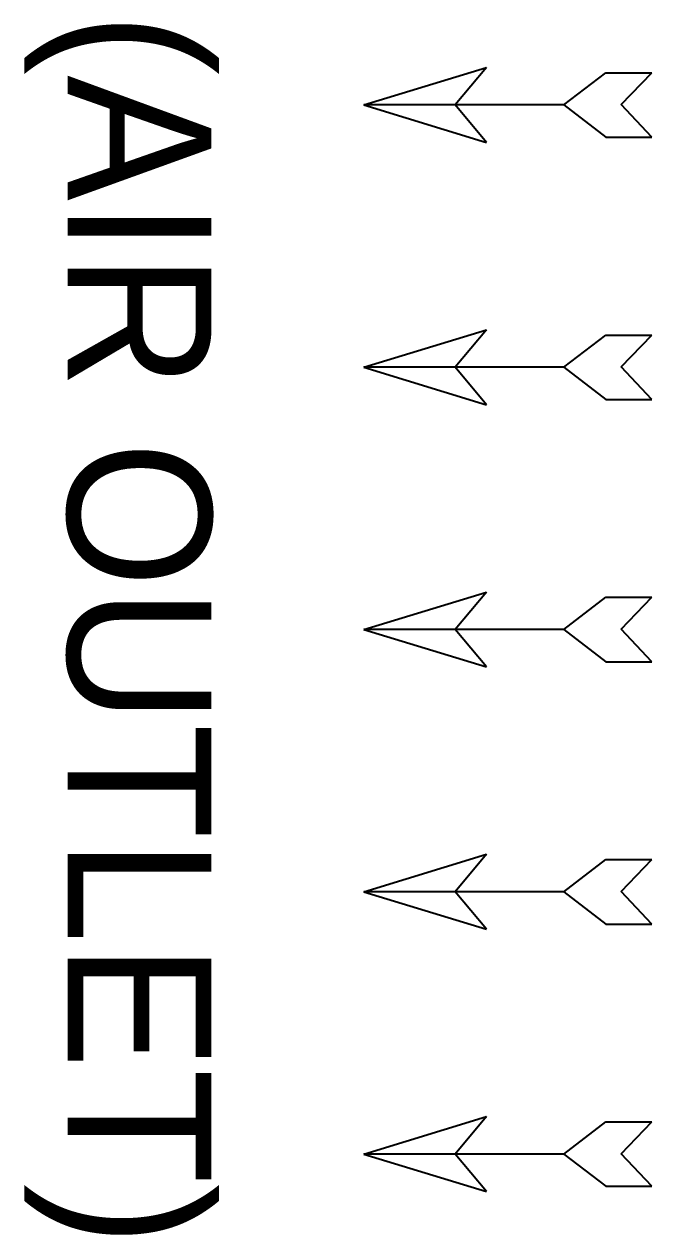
# Model space of a CAD drawing. Header units: millimetres. Extents: x 11674 to 41081, y 10956 to 31751.
# Drawn here: x 21033 to 21871, y 18303 to 19918 of the extents above; entities that cross this region are included whole.
import ezdxf
from ezdxf.enums import TextEntityAlignment as Align

# ---------------------------------------------------------------- set-up
doc = ezdxf.new("R2010")
doc.units = ezdxf.units.MM
doc.layers.add('냉각탑_dim', color=1, linetype='Continuous')
doc.layers.add('냉각탑_text', color=3, linetype='Continuous')
doc.styles.add('돋움', font='Dotum.ttf')

# ---------------------------------------------------------------- blocks, each defined once
blk = doc.blocks.new('화살표 IN OUT')
at = {"layer": '냉각탑_dim'}
for p, q in [((-163.5, 50), (-121.5, 0)), ((0, 0), (-163.5, 50)), ((-322.7, 43), (-383.9, 43)), ((-343.1, 0.5), (-383.9, 43)), ((-266.4, 0), (-322.7, 43)), ((-383.9, -43), (-343.1, 0.5)), ((-266.4, 0), (-322.7, -43)), ((-266.4, 0), (0, 0)), ((-163.5, -50), (-121.5, 0)), ((0, 0), (-163.5, -50)), ((-322.7, -43), (-383.9, -43))]:
    blk.add_line(p, q, dxfattribs=at)

msp = doc.modelspace()

# ---------------------------------------------------------------- block references
at = {"layer": '냉각탑_dim', "xscale": -1}
for p in [(21486.7, 19810.6), (21486.7, 19460.6), (21486.7, 19110.6), (21486.7, 18760.6), (21486.7, 18410.6)]:
    msp.add_blockref('화살표 IN OUT', p, dxfattribs=at)

# ---------------------------------------------------------------- texts
at = {"layer": '냉각탑_text', "style": '돋움'}
msp.add_text('(AIR OUTLET)', height=192, rotation=270, dxfattribs=at).set_placement((21187.2, 19110.6), align=Align.MIDDLE_CENTER)

doc.saveas('drawing.dxf')
